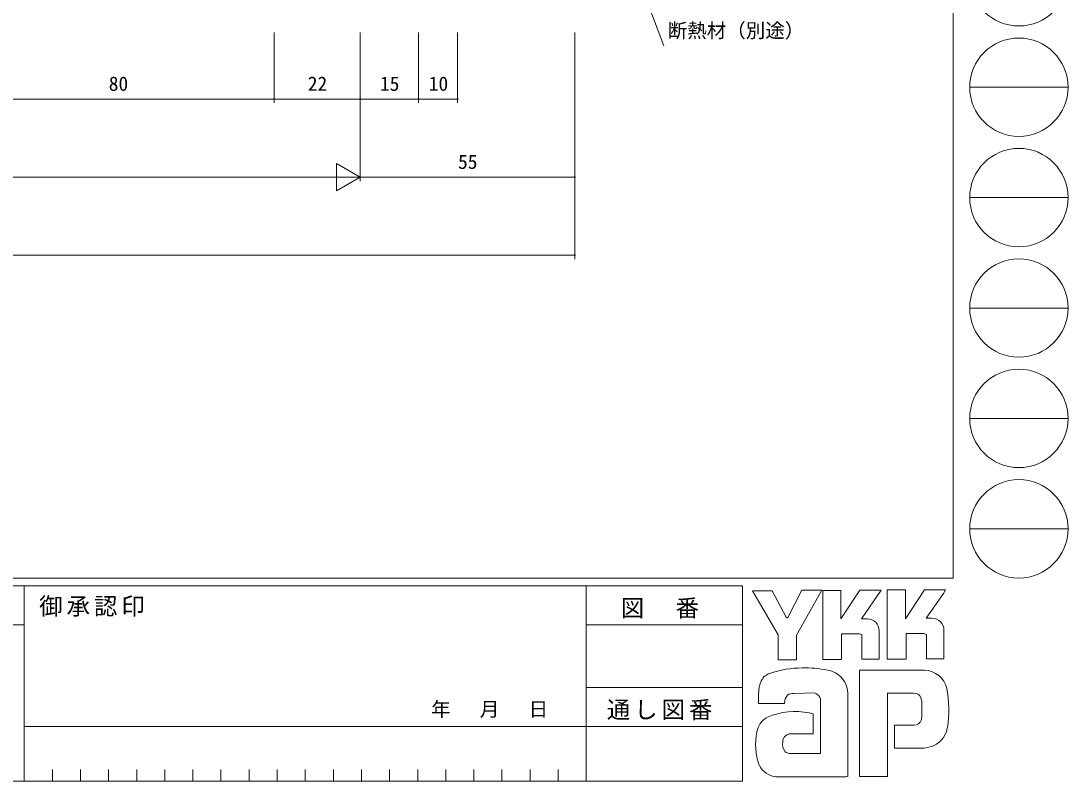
# Model space of a CAD drawing. Units: millimetres, scale not verified. Extents: x -742 to 539, y -420 to 386.
# Drawn here: x 271.1 to 539.5, y -420 to -225.3 of the extents above; entities that cross this region are included whole.
import ezdxf
from ezdxf.enums import TextEntityAlignment as Align

# ---------------------------------------------------------------- set-up
doc = ezdxf.new("R2010")
doc.units = ezdxf.units.MM
doc.header["$LTSCALE"] = 2
doc.layers.add('0-1_YKK_ZWAK', color=7, linetype='Continuous', lineweight=9)
doc.layers.add('0-5_YKK_D', color=6, linetype='Continuous', lineweight=9)
doc.styles.add('ＭＳ ゴシック', font='')
doc.styles.get('ＭＳ ゴシック').set_extended_font_data('MS Gothic')

msp = doc.modelspace()

# ---------------------------------------------------------------- linework, layer by layer
at = {"layer": '0-1_YKK_ZWAK'}
for p, q in [((510, 382), (510, -368)), ((514.252, -242.28), (539.452, -242.28)), ((514.252, -270.56), (539.452, -270.56)), ((514.252, -298.84), (539.452, -298.84)), ((514.252, -327.12), (539.452, -327.12)), ((514.252, -355.4), (539.452, -355.4)), ((510, -368), (-590, -368)), ((456, -370), (-590, -370)), ((272, -370), (272, -420)), ((416, -370), (416, -420)), ((456, -370), (456, -420)), ((458.624, -371.294), (463.644, -371.294)), ((465.188, -382.569), (458.624, -371.294)), ((471.194, -371.14), (467.544, -378.245)), ((476.657, -388.902), (476.657, -371.178)), ((493.106, -371.024), (497.778, -371.024)), ((493.106, -388.748), (493.106, -371.024)), ((502.682, -371.024), (508.088, -371.024)), ((507.548, -371.951), (503.088, -378.322)), ((508.088, -371.024), (507.548, -371.951)), ((504.572, -378.322), (503.088, -378.322)), ((243.406, -379.999), (272, -379.999)), ((416, -380), (456, -380)), ((487.97, -378.438), (486.486, -378.438)), ((485.963, -382.26), (481.406, -382.26)), ((491.06, -381.527), (491.06, -388.786)), ((497.971, -382.222), (497.971, -388.748)), ((502.528, -382.222), (497.971, -382.222)), ((503.146, -382.453), (502.528, -382.222)), ((503.146, -388.709), (503.146, -382.453)), ((507.663, -381.527), (507.663, -388.709)), ((497.971, -388.748), (493.106, -388.748)), ((503.146, -388.637), (503.218, -388.709)), ((507.663, -388.709), (503.146, -388.709)), ((502.605, -391.566), (486.04, -391.566)), ((486.04, -391.566), (486.04, -418.866)), ((416, -395.999), (456, -395.999)), ((460.169, -400.1), (460.169, -397.344)), ((474.494, -397.436), (469.212, -397.536)), ((476.039, -412.958), (476.039, -399.057)), ((483.028, -397.976), (483.028, -418.828)), ((493.222, -397.513), (499.863, -397.513)), ((493.222, -418.866), (493.222, -397.513)), ((501.962, -399.652), (501.987, -403.415)), ((466.81, -400.1), (460.169, -400.1)), ((272, -406), (416, -406)), ((456, -405.999), (416, -405.999)), ((494.96, -405.699), (494.96, -411.607)), ((500.018, -405.699), (494.96, -405.699)), ((474.108, -407.9), (468.402, -407.907)), ((468.007, -412.958), (476.039, -412.958)), ((475.421, -412.958), (475.923, -412.958)), ((476.039, -412.957), (476.04, -412.958)), ((494.96, -411.607), (502.566, -411.607)), ((502.566, -411.607), (504.111, -411.259)), ((279.2, -417), (279.2, -420)), ((286.4, -417), (286.4, -420)), ((293.6, -417), (293.6, -420)), ((300.8, -417), (300.8, -420)), ((308, -417), (308, -420)), ((315.2, -417), (315.2, -420)), ((322.4, -417), (322.4, -420)), ((329.6, -417), (329.6, -420)), ((336.8, -417), (336.8, -420)), ((344, -417), (344, -420)), ((351.2, -417), (351.2, -420)), ((358.4, -417), (358.4, -420)), ((365.6, -417), (365.6, -420)), ((372.8, -417), (372.8, -420)), ((380, -417), (380, -420)), ((387.2, -417), (387.2, -420)), ((394.4, -417), (394.4, -420)), ((401.6, -417), (401.6, -420)), ((408.8, -417), (408.8, -420)), ((-590, -420), (456, -420)), ((466.81, -418.944), (464.686, -418.944)), ((482.564, -418.905), (466.81, -418.944)), ((483.028, -418.828), (482.564, -418.905))]:
    msp.add_line(p, q, dxfattribs=at)
for points in [[(463.644, -371.294), (467.235, -378.013), (467.544, -378.245)], [(471.194, -371.14), (476.374, -371.14), (469.899, -382.608)], [(476.657, -371.178), (481.252, -371.178), (481.252, -378.462), (486.078, -371.101)], [(486.078, -371.101), (491.543, -371.101), (486.486, -378.438)], [(497.778, -371.024), (497.778, -378.441), (502.682, -371.024)], [(469.899, -382.608), (469.899, -388.941), (465.188, -388.941), (465.188, -382.569)], [(481.406, -382.26), (481.406, -388.902), (476.657, -388.902)], [(491.06, -388.786), (486.58, -388.786), (486.58, -382.492), (485.963, -382.26)], [(473.104, -402.533), (474.108, -402.764), (474.108, -407.9)], [(486.04, -418.866), (492.102, -418.866), (493.222, -418.866)]]:
    msp.add_lwpolyline(points, dxfattribs=at)
for centre in [(526.852, -214), (526.852, -242.28), (526.852, -270.56), (526.852, -298.84), (526.852, -327.12), (526.852, -355.4)]:
    msp.add_circle(centre, 12.6, dxfattribs=at)
for centre, radius, start, end in [((504.572, -381.411), 3.089, 0.00165, 89.99603), ((487.97, -381.527), 3.089, 0.00165, 89.99603), ((471.317, -416.287), 25.257, 89.89165, 109.30847), ((472.059, -420.662), 29.64, 78.78009, 91.46938), ((476.758, -397.852), 6.355, 40.66422, 80.31693), ((502.388, -397.772), 6.202, 14.44571, 87.08746), ((464.009, -395.793), 3.491, 109.02126, 161.51263), ((476.441, -397.836), 6.588, 358.78058, 38.76563), ((467.37, -397.379), 7.196, 158.41083, 179.71774), ((479.094, -401.696), 29.8, 350.99026, 10.67624), ((469.822, -400.01), 3.013, 138.46381, 181.71359), ((469.021, -399.958), 2.43, 85.50551, 126.78038), ((473.794, -399.649), 2.321, 14.75519, 72.44994), ((500.093, -399.256), 1.756, 16.43123, 96.91661), ((496.759, -400.297), 5.248, 4.93422, 17.03551), ((469.601, -421.22), 19.013, 79.38097, 112.05824), ((465.181, -408.468), 5.583, 121.8271, 169.08475), ((500.019, -403.834), 1.865, 269.95467, 342.90144), ((496.728, -402.916), 5.281, 343.6902, 354.75362), ((475.213, -410.564), 15.832, 168.76372, 199.80078), ((502.479, -405.35), 6.13, 285.4429, 349.90448), ((469.689, -410.469), 3.384, 171.08202, 216.71922), ((468.414, -409.97), 2.064, 90.33952, 178.03638), ((468.357, -410.807), 2.18, 230.97279, 260.7549), ((465.2, -413.489), 5.461, 207.31435, 263.59464)]:
    msp.add_arc(centre, radius, start, end, dxfattribs=at)
at = {"layer": '0-5_YKK_D'}
for p, q in [((416.779, -181.259), (435.872, -231.696)), ((336.038, -228.31), (336.038, -246.31)), ((336.038, -228.31), (336.038, -246.31)), ((358.038, -228.31), (358.038, -266.31)), ((358.038, -228.31), (358.038, -266.31)), ((358.038, -228.31), (358.038, -246.31)), ((358.038, -228.31), (358.038, -246.31)), ((373.04, -228.31), (373.04, -246.31)), ((373.04, -228.31), (373.04, -246.31)), ((383.038, -228.31), (383.038, -246.31)), ((413.038, -228.31), (413.038, -286.31)), ((413.038, -228.31), (413.038, -266.31)), ((256.038, -245.31), (336.038, -245.31)), ((358.038, -245.31), (336.038, -245.31)), ((358.038, -245.31), (373.04, -245.31)), ((373.04, -245.31), (383.038, -245.31)), ((358.038, -265.31), (351.975, -261.81)), ((351.975, -261.81), (351.975, -268.81)), ((15.038, -265.31), (351.038, -265.31)), ((358.038, -265.31), (345.913, -265.31)), ((358.038, -265.31), (351.975, -268.81)), ((358.038, -265.31), (413.038, -265.31)), ((-46.962, -285.31), (413.038, -285.31))]:
    msp.add_line(p, q, dxfattribs=at)
for centre, start, end in [((336.038, -245.31), 0, 180), ((336.038, -245.31), 0, 180), ((336.038, -245.31), 180, 0), ((336.038, -245.31), 180, 0), ((358.038, -245.31), 0, 180), ((358.038, -245.31), 180, 0), ((373.04, -245.31), 0, 180), ((373.04, -245.31), 180, 0), ((383.038, -245.31), 0, 180), ((383.038, -245.31), 180, 0), ((413.038, -265.31), 0, 180), ((413.038, -265.31), 180, 0), ((413.038, -285.31), 0, 180), ((413.038, -285.31), 180, 0)]:
    msp.add_arc(centre, 0.106, start, end, dxfattribs=at)

# ---------------------------------------------------------------- texts
at = {"layer": '0-1_YKK_ZWAK', "color": 4, "style": 'ＭＳ ゴシック'}
msp.add_text('年   月   日', height=3.666, dxfattribs=at).set_placement((376.252, -404.527), align=Align.BOTTOM_LEFT)
at = {"layer": '0-1_YKK_ZWAK', "char_height": 4.399, "attachment_point": 7, "style": 'ＭＳ ゴシック'}
for s, insert in [('\\T1.17;御承認印', (275.81, -377.904)), ('\\T1.17;図\u3000番', (424.854, -378.374)), ('\\T1.17;通し図番', (421.255, -404.406))]:
    msp.add_mtext(s, dxfattribs=dict(at, insert=insert))
at = {"layer": '0-5_YKK_D', "color": 4, "style": 'ＭＳ ゴシック'}
for s, p in [('断熱材（別途）', (436.872, -230.696)), ('80', (293.638, -244.31)), ('22', (344.638, -244.31)), ('15', (363.139, -244.31)), ('10', (375.639, -244.31)), ('55', (383.138, -264.31))]:
    msp.add_text(s, height=3.666, dxfattribs=at).set_placement(p, align=Align.BOTTOM_LEFT)

doc.saveas('drawing.dxf')
